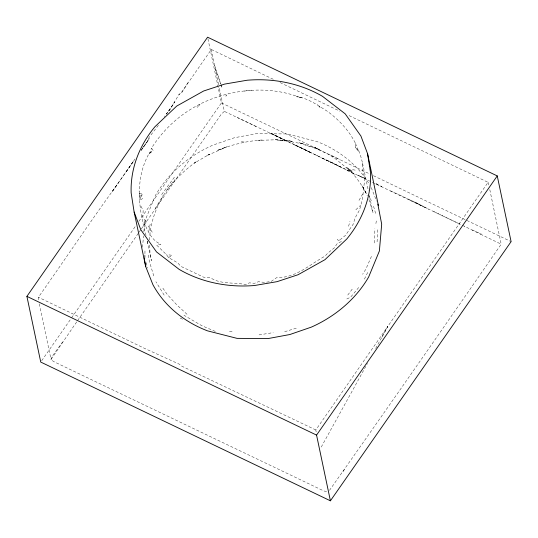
<?xml version="1.0" encoding="UTF-8"?>
<svg xmlns="http://www.w3.org/2000/svg" width="538" height="538" viewBox="0 0 538 538"><rect width="100%" height="100%" fill="white"/><g stroke="black" fill="none" stroke-linecap="round" stroke-linejoin="round"><path stroke-width="0.4" stroke-dasharray="2.69 2.02" d="M144.91 256.7L144.924 255.025M144.897 258.368L144.971 250.17M374.71 242.981L374.845 228.811M355.483 143.404L358.772 151.602L355.416 147.553L355.483 143.404C348.927 130.283 338.617 119.375 326.781 110.922C317.252 105.078 307.944 97.997 296.458 96.712L303.042 97.896M355.416 147.553L358.631 150.297L360.884 156.773L362.551 163.115L362.424 168.885L364.206 176.296L364.206 183.505L362.511 198.919L359.519 210.028L354.885 218.341L353.372 223.929L345.524 235.328L340.742 239.242L337.339 239.76L341.334 241.555L337.333 243.472L334.165 247.998L327.891 253.021L324.992 256.169C309.747 264.494 295.651 278.254 276.888 277.5L271.091 281.468L264.871 282.389L258.28 281.744L254.588 283.324L249.343 282.847L245.779 284.649C234.185 281.986 220.923 284.73 210.506 277.756L204.184 277.426L180.936 266.391L177.796 262.941L168.562 257.581L166.457 254.629L156.713 245.146L160.902 244.265C151.279 240.264 147.6 230.54 143.767 221.743L146.027 221.179L145.623 225.57M377.077 241.844L377.891 228.327M146.047 235.382C138.414 208.34 134.756 178.569 149.282 153.108L153.222 150.559L151.514 148.132C166.141 125.004 187.937 107.425 213.7 98.246C241.145 88.286 272.705 86.719 300.265 97.553M139.544 193.808L139.268 197.177L142.812 193.794L139.544 193.808L139.086 190.929M142.536 247.298L143.512 235.92M143.861 231.858L144.769 221.293L155.495 195.294A120.478 102.281 -11.9 0 1 212.806 145.173L234.312 137.762L256.088 133.72L287.144 133.928L316.694 141.46A120.478 102.281 -11.9 0 1 369.182 183.996M149.53 240.056C150.331 217.486 160.492 196.309 175.173 179.443M375.901 223.606L376.519 219.672M148.824 231.239L150.156 224.218M348.584 226.276L349.956 221.333M226.296 94.856L225.859 96.221L228.132 93.841M149.282 153.108L149.604 153.451L151.514 148.132M140.674 197.352L139.403 200.519L142.496 198.656L140.674 197.352L142.812 193.794M371.422 256.444L365.773 269.33L362.639 274.259M364.428 279.108L368.335 271.091M381.993 337.07L387.837 326.337L488.08 182.342L347.326 114.769M321.26 447.038L367.42 363.459M375.659 348.422L387.837 326.337L315.813 429.976L316.411 433.231M359.007 200.358L362.767 193.808M273.284 79.308L211.326 49.489L182.375 91.164L178.73 94.896L169.685 109.893L166.524 113.76L174.816 101.904L169.685 109.893L164.339 116.585M155.166 208.596L163.075 195.563M489.809 189.665L501.187 244.198C444.334 326.539 387.118 408.618 329.525 490.306M187.917 82.657L182.1 92.159L178.73 94.896M76.672 321.939L51.029 359.438L53.417 361.449L323.419 490.77L327.265 491.954M126.349 171.609L133.78 160.822L111.891 192.106L134.984 158.999M158.374 125.273L149.019 137.479L147.587 141.454L141.037 150.526M38.447 299.74L38.406 297.252C65.105 259.316 90.841 220.755 118.125 183.263M77.586 320.655L138.582 232.907M139.039 232.241L140.889 229.585M141.353 228.919L221.232 114.278L224.366 111.386L219.228 87.768M41.682 360.736L71.11 318.523M71.588 317.837L135.946 225.523M138.831 221.394L221.441 102.906L207.944 38.837M342.935 471.671L345.396 468.141M141.111 150.29L149.282 138.589L141.286 149.927M200.042 104.164L197.446 107.775L196.955 106.242M62.67 341.879L52.112 356.465L51.029 359.438L39.308 303.829M161.656 194.568L175.085 176.242M347.783 295.053L352.733 288.455M166.914 189.968C175.509 179.114 185.375 169.295 196.74 161.407L194.285 163.142L209.538 154.198L206.814 155.63L226.841 146.847L217.117 150.506C231.474 144.715 246.639 141.01 262.1 139.994L258.341 140.357L276.579 139.766L293.022 141.81L289.713 140.748L275.315 139.772L284.293 140.869L289.713 140.748L293.049 142.18L303.116 143.854L319.182 149.503L314.898 147.358L318.321 149.604L328.584 154.352L335.557 158.885L354.3 174.225L346.687 167.19C354.703 174.917 361.422 184.043 366.607 193.875L362.081 185.482L367.272 195.792M358.685 287.521L350.568 297.238L345.847 299.404M355.853 209.773L360.601 205.287M149.604 153.451L153.222 150.559M168.562 257.581L172.126 255.274L166.457 254.629M270.796 133.532L271.186 133.901L271.737 133.599L365.04 178.851L461.651 224.924M462.357 225.261L480.501 234.151L481.18 233.936L472.108 229.955M284.683 331.697L297.393 327.864M259.067 334.892L273.21 332.625M244.265 91.104L251.838 90.102M480.501 234.151L501.187 244.198M271.186 133.901L271.616 133.928M375.941 183.888L381.839 186.713M241.394 141.75L244.696 142.093M355.188 170.122L348.463 169.066L352.336 171.104M229.484 331.287L234.023 332.262M303.116 143.854L298.839 142.456L302.773 144.298L319.182 149.503M286.673 141.057L224.366 111.386M215.308 331.408L201.891 325.752L183.962 315.241M315.813 429.976L181.837 366.19L179.571 364.3L144.843 348.523L38.406 297.252M288.455 141.911L346.6 169.84M390.588 190.889L415.565 202.476L428.887 209.248M294.898 145.078L303.64 148.865L311.273 152.92M322 158.159L332.363 162.684L341.818 167.648M310.379 152.469L295.644 145.415M424.543 207.217L408.026 199.242M274.367 135.246L284.689 140.169M316.505 155.428L317.501 155.886M339.7 166.518L325.752 159.833M433.702 211.555L460.306 224.4M280.049 82.549L339.814 111.171M221.441 102.906L369.673 173.902M373.453 175.711L511.1 241.636M375.914 183.532L378.079 184.568M180.122 318.025L183.781 319.834M331.112 155.381L339.828 159.719M255.994 126.443L237.298 117.466M271.737 133.599L285.335 140.499M464.065 226.081L464.543 226.33M415.565 202.476L420.844 205.375M347.884 169.927L350.332 171.629L348.288 171.171L346.929 169.995M319.431 106.692L320.117 107.304L317.084 104.56M187.009 314.273L176.78 304.871L167.345 294.555L162.624 287.81M146.027 221.179L142.866 218.186L143.142 210.271L139.941 204.433M164.157 295.106L155.919 281.777M148.232 225.98L152.92 233.243M368.712 194.628L371.307 200.694M371.233 187.587L376.634 201.138M368.927 199.423L373.029 212.806L369.418 195.697M211.326 49.489L215.429 68.998L220.735 83.948M221.017 84.735L222.133 87.889L221.098 84.789M153.747 275.913L149.382 261.394L148.313 254.131M214.635 65.441L220.836 84.015M373.554 206.256L375.712 213.808M146.141 262.712L147.607 268.099M488.08 182.342L488.847 185.597M218.576 84.809L215.429 68.998M362.551 163.115L368.389 190.815M147.251 241.085L151.38 260.648L150.001 252.9L149.604 244.514M381.341 186.121L381.408 186.693M147.372 241.064L147.513 245.745M359.559 175.966L358.066 175.327L365.094 178.401L359.559 175.966"/><path stroke-width="0.81" d="M26.9 296.364L207.594 37.196L497.253 175.926L511.1 241.636L330.406 500.804L40.747 362.074L26.9 296.364L316.559 435.094L330.406 500.804M316.559 435.094L497.253 175.926M377.831 204.151L381.684 224.185L379.384 250.997L368.658 276.996A120.478 102.281 -11.9 0 1 311.347 327.117L289.841 334.535L268.065 338.57L237.009 338.362L207.46 330.83A120.478 102.281 -11.9 0 1 152.92 284.703L145.724 266.64L134.137 212.059L131.151 192.913A120.478 102.281 -11.9 0 1 154.931 126.733L176.753 106.047L203.633 91.003L224.622 84.089L247.103 80.236A120.478 102.281 -11.9 0 1 322.551 96.369L345.181 113.827L360.911 136.027L367.562 153.68L378.429 205.657M134.137 212.059L140.788 229.713L156.518 251.912L179.147 269.37A120.478 102.281 -11.9 0 0 254.595 285.503L277.077 281.65L298.065 274.736L324.945 259.693L346.768 239.006A120.478 102.281 -11.9 0 0 370.554 172.826L367.562 153.68M144.164 257.776L144.446 259.39M144.729 260.997L145.724 266.64"/></g></svg>
